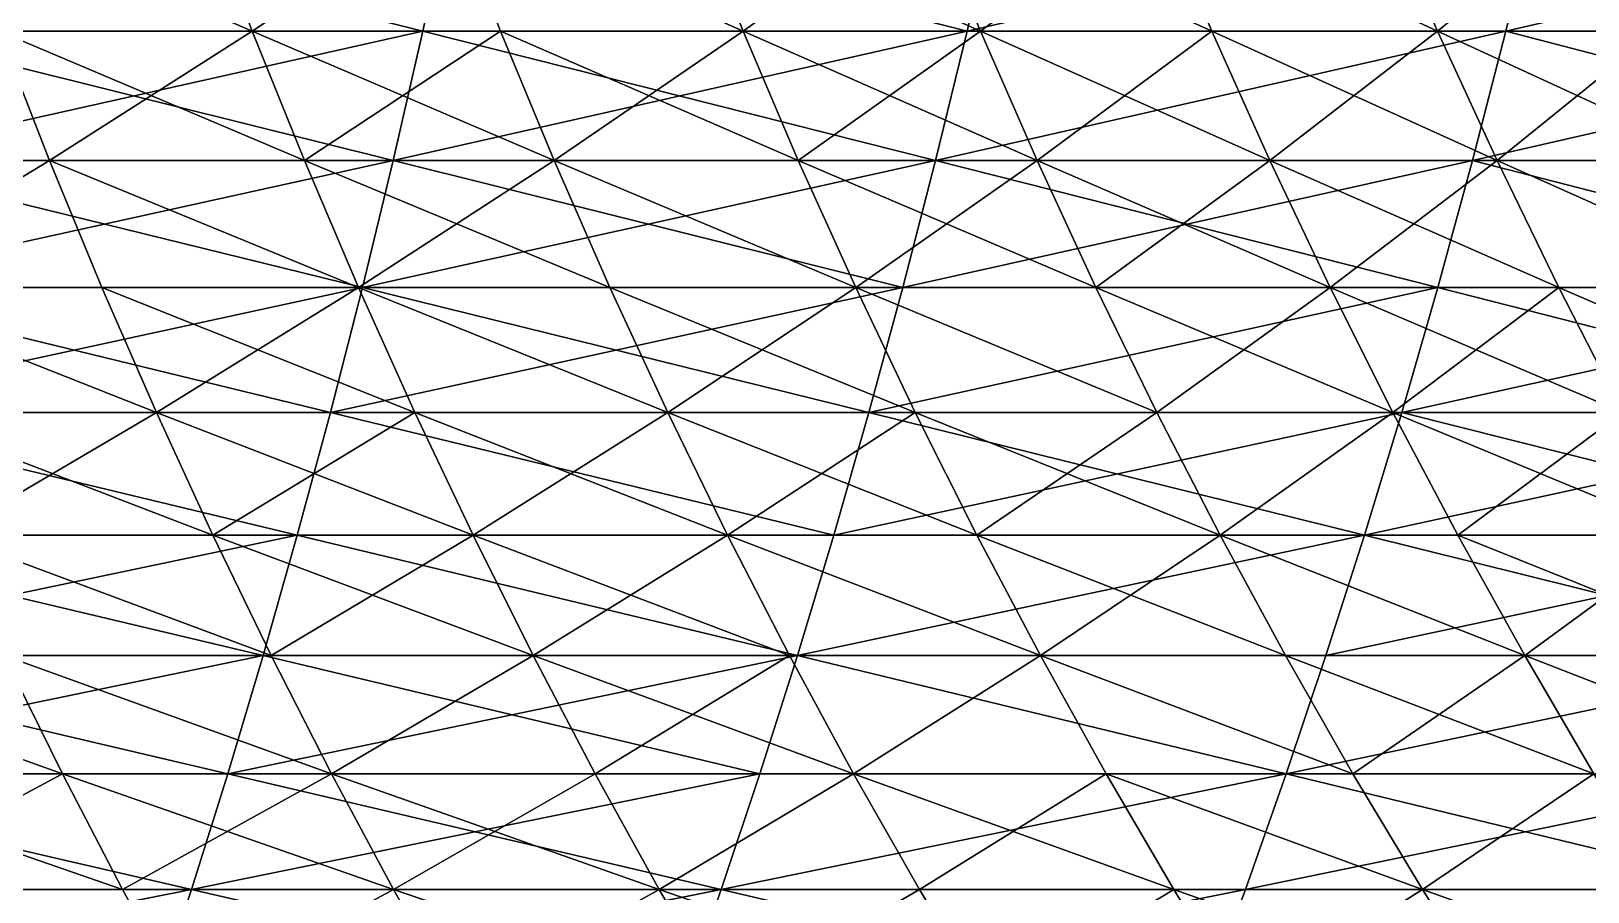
# Model space of a CAD drawing. Header units: millimetres. Extents: x -3250 to 8000, y -3250 to 3250.
# Drawn here: x 5875 to 6078.6, y -529.7 to -417.1 of the extents above; entities that cross this region are included whole.
import ezdxf

# ---------------------------------------------------------------- set-up
doc = ezdxf.new("R2010")
doc.units = ezdxf.units.MM
doc.header["$MEASUREMENT"] = 0
doc.layers.add('MESH_3D', color=2, linetype='CONTINUOUS')

msp = doc.modelspace()

# ---------------------------------------------------------------- linework, layer by layer
at = {"layer": 'MESH_3D'}
for points in [[(5926.21, -417.15, 25969.54), (5857.81, -400, 26006.3), (5854.32, -417.15, 25996.73)], [(5929.93, -400, 25979.03), (5857.81, -400, 26006.3), (5926.21, -417.15, 25969.54)], [(5870.76, -417.15, 2257.31), (5897.35, -400, 2292.22), (5864.41, -400, 2265.27)], [(5903.9, -417.15, 24415.58), (5864.41, -400, 24434.73), (5897.35, -400, 24407.78)], [(5903.9, -417.15, 24415.58), (5870.76, -417.15, 24442.69), (5864.41, -400, 24434.73)], [(5870.76, -417.15, 2257.31), (5903.9, -417.15, 2284.42), (5897.35, -400, 2292.22)], [(5903.9, -417.15, 2284.42), (5929.62, -400, 2319.99), (5897.35, -400, 2292.22)], [(5929.62, -400, 24380.01), (5903.9, -417.15, 24415.58), (5897.35, -400, 24407.78)], [(5903.9, -417.15, 2284.42), (5936.36, -417.15, 2312.35), (5929.62, -400, 2319.99)], [(5936.36, -417.15, 24387.65), (5903.9, -417.15, 24415.58), (5929.62, -400, 24380.01)], [(5997.4, -417.15, 25940.57), (5929.93, -400, 25979.03), (5926.21, -417.15, 25969.54)], [(5929.62, -400, 2319.99), (5968.11, -417.15, 2341.08), (5961.18, -400, 2348.55)], [(5936.36, -417.15, 2312.35), (5968.11, -417.15, 2341.08), (5929.62, -400, 2319.99)], [(5968.11, -417.15, 24358.92), (5936.36, -417.15, 24387.65), (5929.62, -400, 24380.01)], [(5968.11, -417.15, 24358.92), (5929.62, -400, 24380.01), (5961.18, -400, 24351.45)], [(6001.36, -400, 25949.96), (5929.93, -400, 25979.03), (5997.4, -417.15, 25940.57)], [(5968.11, -417.15, 2341.08), (5992.02, -400, 2377.89), (5961.18, -400, 2348.55)], [(5999.13, -417.15, 24329.41), (5961.18, -400, 24351.45), (5992.02, -400, 24322.11)], [(5999.13, -417.15, 24329.41), (5968.11, -417.15, 24358.92), (5961.18, -400, 24351.45)], [(5968.11, -417.15, 2341.08), (5999.13, -417.15, 2370.59), (5992.02, -400, 2377.89)], [(5999.13, -417.15, 2370.59), (6022.11, -400, 2407.98), (5992.02, -400, 2377.89)], [(6029.41, -417.15, 24299.13), (5992.02, -400, 24322.11), (6022.11, -400, 24292.02)], [(6029.41, -417.15, 24299.13), (5999.13, -417.15, 24329.41), (5992.02, -400, 24322.11)], [(6072.04, -400, 25919.12), (6001.36, -400, 25949.96), (5997.4, -417.15, 25940.57)], [(6072.04, -400, 25919.12), (5997.4, -417.15, 25940.57), (6067.85, -417.15, 25909.84)], [(5999.13, -417.15, 2370.59), (6029.41, -417.15, 2400.87), (6022.11, -400, 2407.98)], [(6022.11, -400, 2407.98), (6058.92, -417.15, 2431.89), (6051.45, -400, 2438.82)], [(6029.41, -417.15, 2400.87), (6058.92, -417.15, 2431.89), (6022.11, -400, 2407.98)], [(6058.92, -417.15, 24268.11), (6029.41, -417.15, 24299.13), (6022.11, -400, 24292.02)], [(6058.92, -417.15, 24268.11), (6022.11, -400, 24292.02), (6051.45, -400, 24261.18)], [(6058.92, -417.15, 2431.89), (6080.01, -400, 2470.38), (6051.45, -400, 2438.82)], [(6087.65, -417.15, 24236.36), (6058.92, -417.15, 24268.11), (6051.45, -400, 24261.18)], [(6087.65, -417.15, 24236.36), (6051.45, -400, 24261.18), (6080.01, -400, 24229.62)], [(6058.92, -417.15, 2431.89), (6087.65, -417.15, 2463.64), (6080.01, -400, 2470.38)], [(6141.92, -400, 25886.53), (6072.04, -400, 25919.12), (6067.85, -417.15, 25909.84)], [(6141.92, -400, 25886.53), (6067.85, -417.15, 25909.84), (6137.5, -417.15, 25877.36)], [(5843.36, -434.04, 2222.57), (5877.38, -434.04, 2249.01), (5870.76, -417.15, 2257.31)], [(5877.38, -434.04, 24450.99), (5843.36, -434.04, 24477.43), (5870.76, -417.15, 24442.69)], [(5854.32, -417.15, 703.27), (5922.34, -434.04, 740.34), (5850.69, -434.04, 713.24)], [(5926.21, -417.15, 25969.54), (5850.69, -434.04, 25986.76), (5922.34, -434.04, 25959.66)], [(5926.21, -417.15, 25969.54), (5854.32, -417.15, 25996.73), (5850.69, -434.04, 25986.76)], [(5854.32, -417.15, 703.27), (5926.21, -417.15, 730.46), (5922.34, -434.04, 740.34)], [(5877.38, -434.04, 2249.01), (5903.9, -417.15, 2284.42), (5870.76, -417.15, 2257.31)], [(5910.72, -434.04, 24423.71), (5877.38, -434.04, 24450.99), (5870.76, -417.15, 24442.69)], [(5910.72, -434.04, 24423.71), (5870.76, -417.15, 24442.69), (5903.9, -417.15, 24415.58)], [(5877.38, -434.04, 2249.01), (5910.72, -434.04, 2276.29), (5903.9, -417.15, 2284.42)], [(5910.72, -434.04, 2276.29), (5936.36, -417.15, 2312.35), (5903.9, -417.15, 2284.42)], [(5943.38, -434.04, 24395.61), (5910.72, -434.04, 24423.71), (5903.9, -417.15, 24415.58)], [(5943.38, -434.04, 24395.61), (5903.9, -417.15, 24415.58), (5936.36, -417.15, 24387.65)], [(5910.72, -434.04, 2276.29), (5943.38, -434.04, 2304.39), (5936.36, -417.15, 2312.35)], [(5926.21, -417.15, 730.46), (5993.28, -434.04, 769.21), (5922.34, -434.04, 740.34)], [(5997.4, -417.15, 25940.57), (5922.34, -434.04, 25959.66), (5993.28, -434.04, 25930.79)], [(5997.4, -417.15, 25940.57), (5926.21, -417.15, 25969.54), (5922.34, -434.04, 25959.66)], [(5926.21, -417.15, 730.46), (5997.4, -417.15, 759.43), (5993.28, -434.04, 769.21)], [(5943.38, -434.04, 2304.39), (5968.11, -417.15, 2341.08), (5936.36, -417.15, 2312.35)], [(5975.32, -434.04, 24366.7), (5936.36, -417.15, 24387.65), (5968.11, -417.15, 24358.92)], [(5975.32, -434.04, 24366.7), (5943.38, -434.04, 24395.61), (5936.36, -417.15, 24387.65)], [(5943.38, -434.04, 2304.39), (5975.32, -434.04, 2333.3), (5968.11, -417.15, 2341.08)], [(5975.32, -434.04, 2333.3), (5999.13, -417.15, 2370.59), (5968.11, -417.15, 2341.08)], [(6006.54, -434.04, 24337), (5968.11, -417.15, 24358.92), (5999.13, -417.15, 24329.41)], [(6006.54, -434.04, 24337), (5975.32, -434.04, 24366.7), (5968.11, -417.15, 24358.92)], [(5975.32, -434.04, 2333.3), (6006.54, -434.04, 2363), (5999.13, -417.15, 2370.59)], [(5993.28, -434.04, 769.21), (6067.85, -417.15, 790.16), (6063.48, -434.04, 799.84)], [(5997.4, -417.15, 759.43), (6067.85, -417.15, 790.16), (5993.28, -434.04, 769.21)], [(6067.85, -417.15, 25909.84), (5993.28, -434.04, 25930.79), (6063.48, -434.04, 25900.16)], [(6067.85, -417.15, 25909.84), (5997.4, -417.15, 25940.57), (5993.28, -434.04, 25930.79)], [(6006.54, -434.04, 2363), (6029.41, -417.15, 2400.87), (5999.13, -417.15, 2370.59)], [(6037, -434.04, 24306.54), (5999.13, -417.15, 24329.41), (6029.41, -417.15, 24299.13)], [(6037, -434.04, 24306.54), (6006.54, -434.04, 24337), (5999.13, -417.15, 24329.41)], [(6006.54, -434.04, 2363), (6037, -434.04, 2393.46), (6029.41, -417.15, 2400.87)], [(6037, -434.04, 2393.46), (6058.92, -417.15, 2431.89), (6029.41, -417.15, 2400.87)], [(6066.7, -434.04, 24275.32), (6037, -434.04, 24306.54), (6029.41, -417.15, 24299.13)], [(6066.7, -434.04, 24275.32), (6029.41, -417.15, 24299.13), (6058.92, -417.15, 24268.11)], [(6037, -434.04, 2393.46), (6066.7, -434.04, 2424.68), (6058.92, -417.15, 2431.89)], [(6066.7, -434.04, 2424.68), (6087.65, -417.15, 2463.64), (6058.92, -417.15, 2431.89)], [(6095.61, -434.04, 24243.38), (6066.7, -434.04, 24275.32), (6058.92, -417.15, 24268.11)], [(6095.61, -434.04, 24243.38), (6058.92, -417.15, 24268.11), (6087.65, -417.15, 24236.36)], [(6067.85, -417.15, 790.16), (6132.9, -434.04, 832.2), (6063.48, -434.04, 799.84)], [(6137.5, -417.15, 25877.36), (6067.85, -417.15, 25909.84), (6063.48, -434.04, 25900.16)], [(6137.5, -417.15, 25877.36), (6063.48, -434.04, 25900.16), (6132.9, -434.04, 25867.8)], [(6066.7, -434.04, 2424.68), (6095.61, -434.04, 2456.62), (6087.65, -417.15, 2463.64)], [(6067.85, -417.15, 790.16), (6137.5, -417.15, 822.64), (6132.9, -434.04, 832.2)], [(5850.02, -450.66, 2213.78), (5877.38, -434.04, 2249.01), (5843.36, -434.04, 2222.57)], [(5877.38, -434.04, 24450.99), (5850.02, -450.66, 24486.22), (5843.36, -434.04, 24477.43)], [(5850.69, -434.04, 713.24), (5918.31, -450.66, 750.6), (5846.92, -450.66, 723.61)], [(5922.34, -434.04, 25959.66), (5846.92, -450.66, 25976.39), (5918.31, -450.66, 25949.4)], [(5922.34, -434.04, 25959.66), (5850.69, -434.04, 25986.76), (5846.92, -450.66, 25976.39)], [(5850.02, -450.66, 2213.78), (5884.25, -450.66, 2240.39), (5877.38, -434.04, 2249.01)], [(5884.25, -450.66, 24459.61), (5850.02, -450.66, 24486.22), (5877.38, -434.04, 24450.99)], [(5850.69, -434.04, 713.24), (5922.34, -434.04, 740.34), (5918.31, -450.66, 750.6)], [(5877.38, -434.04, 2249.01), (5917.81, -450.66, 2267.84), (5910.72, -434.04, 2276.29)], [(5884.25, -450.66, 2240.39), (5917.81, -450.66, 2267.84), (5877.38, -434.04, 2249.01)], [(5917.81, -450.66, 24432.16), (5877.38, -434.04, 24450.99), (5910.72, -434.04, 24423.71)], [(5917.81, -450.66, 24432.16), (5884.25, -450.66, 24459.61), (5877.38, -434.04, 24450.99)], [(5917.81, -450.66, 2267.84), (5943.38, -434.04, 2304.39), (5910.72, -434.04, 2276.29)], [(5950.68, -450.66, 24403.88), (5910.72, -434.04, 24423.71), (5943.38, -434.04, 24395.61)], [(5950.68, -450.66, 24403.88), (5917.81, -450.66, 24432.16), (5910.72, -434.04, 24423.71)], [(5917.81, -450.66, 2267.84), (5950.68, -450.66, 2296.12), (5943.38, -434.04, 2304.39)], [(5918.31, -450.66, 750.6), (5993.28, -434.04, 769.21), (5989, -450.66, 779.37)], [(5922.34, -434.04, 740.34), (5993.28, -434.04, 769.21), (5918.31, -450.66, 750.6)], [(5989, -450.66, 25920.63), (5922.34, -434.04, 25959.66), (5918.31, -450.66, 25949.4)], [(5993.28, -434.04, 25930.79), (5922.34, -434.04, 25959.66), (5989, -450.66, 25920.63)], [(5943.38, -434.04, 2304.39), (5982.83, -450.66, 2325.22), (5975.32, -434.04, 2333.3)], [(5950.68, -450.66, 2296.12), (5982.83, -450.66, 2325.22), (5943.38, -434.04, 2304.39)], [(5982.83, -450.66, 24374.78), (5950.68, -450.66, 24403.88), (5943.38, -434.04, 24395.61)], [(5982.83, -450.66, 24374.78), (5943.38, -434.04, 24395.61), (5975.32, -434.04, 24366.7)], [(5982.83, -450.66, 2325.22), (6006.54, -434.04, 2363), (5975.32, -434.04, 2333.3)], [(6014.24, -450.66, 24344.9), (5975.32, -434.04, 24366.7), (6006.54, -434.04, 24337)], [(6014.24, -450.66, 24344.9), (5982.83, -450.66, 24374.78), (5975.32, -434.04, 24366.7)], [(5982.83, -450.66, 2325.22), (6014.24, -450.66, 2355.1), (6006.54, -434.04, 2363)], [(5993.28, -434.04, 769.21), (6058.95, -450.66, 809.89), (5989, -450.66, 779.37)], [(6063.48, -434.04, 25900.16), (5989, -450.66, 25920.63), (6058.95, -450.66, 25890.11)], [(6063.48, -434.04, 25900.16), (5993.28, -434.04, 25930.79), (5989, -450.66, 25920.63)], [(5993.28, -434.04, 769.21), (6063.48, -434.04, 799.84), (6058.95, -450.66, 809.89)], [(6014.24, -450.66, 2355.1), (6037, -434.04, 2393.46), (6006.54, -434.04, 2363)], [(6044.9, -450.66, 24314.24), (6014.24, -450.66, 24344.9), (6006.54, -434.04, 24337)], [(6044.9, -450.66, 24314.24), (6006.54, -434.04, 24337), (6037, -434.04, 24306.54)], [(6014.24, -450.66, 2355.1), (6044.9, -450.66, 2385.76), (6037, -434.04, 2393.46)], [(6044.9, -450.66, 2385.76), (6066.7, -434.04, 2424.68), (6037, -434.04, 2393.46)], [(6074.78, -450.66, 24282.83), (6044.9, -450.66, 24314.24), (6037, -434.04, 24306.54)], [(6074.78, -450.66, 24282.83), (6037, -434.04, 24306.54), (6066.7, -434.04, 24275.32)], [(6044.9, -450.66, 2385.76), (6074.78, -450.66, 2417.17), (6066.7, -434.04, 2424.68)], [(6063.48, -434.04, 799.84), (6128.11, -450.66, 842.14), (6058.95, -450.66, 809.89)], [(6128.11, -450.66, 25857.86), (6063.48, -434.04, 25900.16), (6058.95, -450.66, 25890.11)], [(6063.48, -434.04, 799.84), (6132.9, -434.04, 832.2), (6128.11, -450.66, 842.14)], [(6132.9, -434.04, 25867.8), (6063.48, -434.04, 25900.16), (6128.11, -450.66, 25857.86)], [(6066.7, -434.04, 2424.68), (6103.88, -450.66, 2449.32), (6095.61, -434.04, 2456.62)], [(6074.78, -450.66, 2417.17), (6103.88, -450.66, 2449.32), (6066.7, -434.04, 2424.68)], [(6103.88, -450.66, 24250.68), (6066.7, -434.04, 24275.32), (6095.61, -434.04, 24243.38)], [(6103.88, -450.66, 24250.68), (6074.78, -450.66, 24282.83), (6066.7, -434.04, 24275.32)], [(5846.92, -450.66, 723.61), (5914.13, -466.99, 761.25), (5843.01, -466.99, 734.36)], [(5918.31, -450.66, 25949.4), (5846.92, -450.66, 25976.39), (5843.01, -466.99, 25965.64)], [(5918.31, -450.66, 25949.4), (5843.01, -466.99, 25965.64), (5914.13, -466.99, 25938.75)], [(5846.92, -450.66, 723.61), (5918.31, -450.66, 750.6), (5914.13, -466.99, 761.25)], [(5850.02, -450.66, 2213.78), (5891.39, -466.99, 2231.44), (5884.25, -450.66, 2240.39)], [(5856.93, -466.99, 2204.66), (5891.39, -466.99, 2231.44), (5850.02, -450.66, 2213.78)], [(5891.39, -466.99, 24468.56), (5850.02, -450.66, 24486.22), (5884.25, -450.66, 24459.61)], [(5891.39, -466.99, 24468.56), (5856.93, -466.99, 24495.34), (5850.02, -450.66, 24486.22)], [(5891.39, -466.99, 2231.44), (5917.81, -450.66, 2267.84), (5884.25, -450.66, 2240.39)], [(5925.17, -466.99, 24440.92), (5891.39, -466.99, 24468.56), (5884.25, -450.66, 24459.61)], [(5925.17, -466.99, 24440.92), (5884.25, -450.66, 24459.61), (5917.81, -450.66, 24432.16)], [(5891.39, -466.99, 2231.44), (5925.17, -466.99, 2259.08), (5917.81, -450.66, 2267.84)], [(5918.31, -450.66, 750.6), (5984.55, -466.99, 789.91), (5914.13, -466.99, 761.25)], [(5989, -450.66, 25920.63), (5918.31, -450.66, 25949.4), (5914.13, -466.99, 25938.75)], [(5989, -450.66, 25920.63), (5914.13, -466.99, 25938.75), (5984.55, -466.99, 25910.09)], [(5917.81, -450.66, 2267.84), (5958.25, -466.99, 2287.55), (5950.68, -450.66, 2296.12)], [(5925.17, -466.99, 2259.08), (5958.25, -466.99, 2287.55), (5917.81, -450.66, 2267.84)], [(5958.25, -466.99, 24412.45), (5925.17, -466.99, 24440.92), (5917.81, -450.66, 24432.16)], [(5958.25, -466.99, 24412.45), (5917.81, -450.66, 24432.16), (5950.68, -450.66, 24403.88)], [(5918.31, -450.66, 750.6), (5989, -450.66, 779.37), (5984.55, -466.99, 789.91)], [(5958.25, -466.99, 2287.55), (5982.83, -450.66, 2325.22), (5950.68, -450.66, 2296.12)], [(5990.61, -466.99, 24383.17), (5958.25, -466.99, 24412.45), (5950.68, -450.66, 24403.88)], [(5990.61, -466.99, 24383.17), (5950.68, -450.66, 24403.88), (5982.83, -450.66, 24374.78)], [(5958.25, -466.99, 2287.55), (5990.61, -466.99, 2316.83), (5982.83, -450.66, 2325.22)], [(5982.83, -450.66, 2325.22), (6022.23, -466.99, 2346.91), (6014.24, -450.66, 2355.1)], [(5990.61, -466.99, 2316.83), (6022.23, -466.99, 2346.91), (5982.83, -450.66, 2325.22)], [(6022.23, -466.99, 24353.09), (5982.83, -450.66, 24374.78), (6014.24, -450.66, 24344.9)], [(6022.23, -466.99, 24353.09), (5990.61, -466.99, 24383.17), (5982.83, -450.66, 24374.78)], [(5984.55, -466.99, 789.91), (6058.95, -450.66, 809.89), (6054.24, -466.99, 820.32)], [(5989, -450.66, 779.37), (6058.95, -450.66, 809.89), (5984.55, -466.99, 789.91)], [(6058.95, -450.66, 25890.11), (5984.55, -466.99, 25910.09), (6054.24, -466.99, 25879.68)], [(6058.95, -450.66, 25890.11), (5989, -450.66, 25920.63), (5984.55, -466.99, 25910.09)], [(6022.23, -466.99, 2346.91), (6044.9, -450.66, 2385.76), (6014.24, -450.66, 2355.1)], [(6053.09, -466.99, 24322.23), (6014.24, -450.66, 24344.9), (6044.9, -450.66, 24314.24)], [(6053.09, -466.99, 24322.23), (6022.23, -466.99, 24353.09), (6014.24, -450.66, 24344.9)], [(6022.23, -466.99, 2346.91), (6053.09, -466.99, 2377.77), (6044.9, -450.66, 2385.76)], [(6044.9, -450.66, 2385.76), (6083.17, -466.99, 2409.39), (6074.78, -450.66, 2417.17)], [(6053.09, -466.99, 2377.77), (6083.17, -466.99, 2409.39), (6044.9, -450.66, 2385.76)], [(6074.78, -450.66, 24282.83), (6053.09, -466.99, 24322.23), (6044.9, -450.66, 24314.24)], [(6083.17, -466.99, 24290.61), (6053.09, -466.99, 24322.23), (6074.78, -450.66, 24282.83)], [(6058.95, -450.66, 809.89), (6123.15, -466.99, 852.45), (6054.24, -466.99, 820.32)], [(6128.11, -450.66, 25857.86), (6054.24, -466.99, 25879.68), (6123.15, -466.99, 25847.55)], [(6128.11, -450.66, 25857.86), (6058.95, -450.66, 25890.11), (6054.24, -466.99, 25879.68)], [(6058.95, -450.66, 809.89), (6128.11, -450.66, 842.14), (6123.15, -466.99, 852.45)], [(6083.17, -466.99, 2409.39), (6103.88, -450.66, 2449.32), (6074.78, -450.66, 2417.17)], [(6112.45, -466.99, 24258.25), (6083.17, -466.99, 24290.61), (6074.78, -450.66, 24282.83)], [(6112.45, -466.99, 24258.25), (6074.78, -450.66, 24282.83), (6103.88, -450.66, 24250.68)], [(5843.01, -466.99, 734.36), (5909.8, -483.04, 772.28), (5838.96, -483.04, 745.49)], [(5909.8, -483.04, 25927.72), (5843.01, -466.99, 25965.64), (5838.96, -483.04, 25954.51)], [(5843.01, -466.99, 734.36), (5914.13, -466.99, 761.25), (5909.8, -483.04, 772.28)], [(5914.13, -466.99, 25938.75), (5843.01, -466.99, 25965.64), (5909.8, -483.04, 25927.72)], [(5864.08, -483.04, 2195.22), (5891.39, -466.99, 2231.44), (5856.93, -466.99, 2204.66)], [(5898.77, -483.04, 24477.82), (5856.93, -466.99, 24495.34), (5891.39, -466.99, 24468.56)], [(5898.77, -483.04, 24477.82), (5864.08, -483.04, 24504.78), (5856.93, -466.99, 24495.34)], [(5864.08, -483.04, 2195.22), (5898.77, -483.04, 2222.18), (5891.39, -466.99, 2231.44)], [(5898.77, -483.04, 2222.18), (5925.17, -466.99, 2259.08), (5891.39, -466.99, 2231.44)], [(5932.78, -483.04, 24450), (5898.77, -483.04, 24477.82), (5891.39, -466.99, 24468.56)], [(5932.78, -483.04, 24450), (5891.39, -466.99, 24468.56), (5925.17, -466.99, 24440.92)], [(5898.77, -483.04, 2222.18), (5932.78, -483.04, 2250), (5925.17, -466.99, 2259.08)], [(5914.13, -466.99, 761.25), (5979.95, -483.04, 800.83), (5909.8, -483.04, 772.28)], [(5979.95, -483.04, 25899.17), (5914.13, -466.99, 25938.75), (5909.8, -483.04, 25927.72)], [(5914.13, -466.99, 761.25), (5984.55, -466.99, 789.91), (5979.95, -483.04, 800.83)], [(5984.55, -466.99, 25910.09), (5914.13, -466.99, 25938.75), (5979.95, -483.04, 25899.17)], [(5932.78, -483.04, 2250), (5958.25, -466.99, 2287.55), (5925.17, -466.99, 2259.08)], [(5966.08, -483.04, 24421.33), (5932.78, -483.04, 24450), (5925.17, -466.99, 24440.92)], [(5966.08, -483.04, 24421.33), (5925.17, -466.99, 24440.92), (5958.25, -466.99, 24412.45)], [(5932.78, -483.04, 2250), (5966.08, -483.04, 2278.67), (5958.25, -466.99, 2287.55)], [(5966.08, -483.04, 2278.67), (5990.61, -466.99, 2316.83), (5958.25, -466.99, 2287.55)], [(5998.66, -483.04, 24391.85), (5958.25, -466.99, 24412.45), (5990.61, -466.99, 24383.17)], [(5998.66, -483.04, 24391.85), (5966.08, -483.04, 24421.33), (5958.25, -466.99, 24412.45)], [(5966.08, -483.04, 2278.67), (5998.66, -483.04, 2308.15), (5990.61, -466.99, 2316.83)], [(5984.55, -466.99, 789.91), (6049.37, -483.04, 831.11), (5979.95, -483.04, 800.83)], [(6054.24, -466.99, 25879.68), (5984.55, -466.99, 25910.09), (5979.95, -483.04, 25899.17)], [(6054.24, -466.99, 25879.68), (5979.95, -483.04, 25899.17), (6049.37, -483.04, 25868.89)], [(5984.55, -466.99, 789.91), (6054.24, -466.99, 820.32), (6049.37, -483.04, 831.11)], [(5998.66, -483.04, 2308.15), (6022.23, -466.99, 2346.91), (5990.61, -466.99, 2316.83)], [(6030.5, -483.04, 24361.57), (5990.61, -466.99, 24383.17), (6022.23, -466.99, 24353.09)], [(6030.5, -483.04, 24361.57), (5998.66, -483.04, 24391.85), (5990.61, -466.99, 24383.17)], [(5998.66, -483.04, 2308.15), (6030.5, -483.04, 2338.43), (6022.23, -466.99, 2346.91)], [(6030.5, -483.04, 2338.43), (6053.09, -466.99, 2377.77), (6022.23, -466.99, 2346.91)], [(6053.09, -466.99, 24322.23), (6030.5, -483.04, 24361.57), (6022.23, -466.99, 24353.09)], [(6030.5, -483.04, 2338.43), (6061.57, -483.04, 2369.5), (6053.09, -466.99, 2377.77)], [(6061.57, -483.04, 24330.5), (6030.5, -483.04, 24361.57), (6053.09, -466.99, 24322.23)], [(6049.37, -483.04, 831.11), (6123.15, -466.99, 852.45), (6118.01, -483.04, 863.12)], [(6054.24, -466.99, 820.32), (6123.15, -466.99, 852.45), (6049.37, -483.04, 831.11)], [(6118.01, -483.04, 25836.88), (6054.24, -466.99, 25879.68), (6049.37, -483.04, 25868.89)], [(6061.57, -483.04, 2369.5), (6083.17, -466.99, 2409.39), (6053.09, -466.99, 2377.77)], [(6091.85, -483.04, 24298.66), (6053.09, -466.99, 24322.23), (6083.17, -466.99, 24290.61)], [(6091.85, -483.04, 24298.66), (6061.57, -483.04, 24330.5), (6053.09, -466.99, 24322.23)], [(6123.15, -466.99, 25847.55), (6054.24, -466.99, 25879.68), (6118.01, -483.04, 25836.88)], [(6061.57, -483.04, 2369.5), (6091.85, -483.04, 2401.34), (6083.17, -466.99, 2409.39)], [(5838.96, -483.04, 745.49), (5905.33, -498.79, 783.67), (5834.77, -498.79, 756.99)], [(5909.8, -483.04, 25927.72), (5838.96, -483.04, 25954.51), (5834.77, -498.79, 25943.01)], [(5909.8, -483.04, 25927.72), (5834.77, -498.79, 25943.01), (5905.33, -498.79, 25916.33)], [(5838.96, -483.04, 745.49), (5909.8, -483.04, 772.28), (5905.33, -498.79, 783.67)], [(5864.08, -483.04, 2195.22), (5906.4, -498.79, 2212.61), (5898.77, -483.04, 2222.18)], [(5871.47, -498.79, 2185.46), (5906.4, -498.79, 2212.61), (5864.08, -483.04, 2195.22)], [(5906.4, -498.79, 24487.39), (5871.47, -498.79, 24514.54), (5864.08, -483.04, 24504.78)], [(5906.4, -498.79, 24487.39), (5864.08, -483.04, 24504.78), (5898.77, -483.04, 24477.82)], [(5906.4, -498.79, 2212.61), (5932.78, -483.04, 2250), (5898.77, -483.04, 2222.18)], [(5940.65, -498.79, 24459.37), (5906.4, -498.79, 24487.39), (5898.77, -483.04, 24477.82)], [(5940.65, -498.79, 24459.37), (5898.77, -483.04, 24477.82), (5932.78, -483.04, 24450)], [(5909.8, -483.04, 772.28), (5975.2, -498.79, 812.11), (5905.33, -498.79, 783.67)], [(5975.2, -498.79, 25887.89), (5909.8, -483.04, 25927.72), (5905.33, -498.79, 25916.33)], [(5906.4, -498.79, 2212.61), (5940.65, -498.79, 2240.63), (5932.78, -483.04, 2250)], [(5909.8, -483.04, 772.28), (5979.95, -483.04, 800.83), (5975.2, -498.79, 812.11)], [(5979.95, -483.04, 25899.17), (5909.8, -483.04, 25927.72), (5975.2, -498.79, 25887.89)], [(5940.65, -498.79, 2240.63), (5966.08, -483.04, 2278.67), (5932.78, -483.04, 2250)], [(5974.18, -498.79, 24430.51), (5940.65, -498.79, 24459.37), (5932.78, -483.04, 24450)], [(5974.18, -498.79, 24430.51), (5932.78, -483.04, 24450), (5966.08, -483.04, 24421.33)], [(5940.65, -498.79, 2240.63), (5974.18, -498.79, 2269.49), (5966.08, -483.04, 2278.67)], [(5966.08, -483.04, 2278.67), (6006.99, -498.79, 2299.17), (5998.66, -483.04, 2308.15)], [(5974.18, -498.79, 2269.49), (6006.99, -498.79, 2299.17), (5966.08, -483.04, 2278.67)], [(6006.99, -498.79, 24400.83), (5966.08, -483.04, 24421.33), (5998.66, -483.04, 24391.85)], [(6006.99, -498.79, 24400.83), (5974.18, -498.79, 24430.51), (5966.08, -483.04, 24421.33)], [(5975.2, -498.79, 812.11), (6049.37, -483.04, 831.11), (6044.33, -498.79, 842.27)], [(5979.95, -483.04, 800.83), (6049.37, -483.04, 831.11), (5975.2, -498.79, 812.11)], [(6049.37, -483.04, 25868.89), (5979.95, -483.04, 25899.17), (5975.2, -498.79, 25887.89)], [(6049.37, -483.04, 25868.89), (5975.2, -498.79, 25887.89), (6044.33, -498.79, 25857.73)], [(6006.99, -498.79, 2299.17), (6030.5, -483.04, 2338.43), (5998.66, -483.04, 2308.15)], [(6039.05, -498.79, 24370.33), (5998.66, -483.04, 24391.85), (6030.5, -483.04, 24361.57)], [(6039.05, -498.79, 24370.33), (6006.99, -498.79, 24400.83), (5998.66, -483.04, 24391.85)], [(6006.99, -498.79, 2299.17), (6039.05, -498.79, 2329.67), (6030.5, -483.04, 2338.43)], [(6030.5, -483.04, 2338.43), (6070.33, -498.79, 2360.95), (6061.57, -483.04, 2369.5)], [(6039.05, -498.79, 2329.67), (6070.33, -498.79, 2360.95), (6030.5, -483.04, 2338.43)], [(6070.33, -498.79, 24339.05), (6030.5, -483.04, 24361.57), (6061.57, -483.04, 24330.5)], [(6070.33, -498.79, 24339.05), (6039.05, -498.79, 24370.33), (6030.5, -483.04, 24361.57)], [(6044.33, -498.79, 842.27), (6118.01, -483.04, 863.12), (6112.7, -498.79, 874.15)], [(6049.37, -483.04, 831.11), (6118.01, -483.04, 863.12), (6044.33, -498.79, 842.27)], [(6112.7, -498.79, 25825.85), (6049.37, -483.04, 25868.89), (6044.33, -498.79, 25857.73)], [(6118.01, -483.04, 25836.88), (6049.37, -483.04, 25868.89), (6112.7, -498.79, 25825.85)], [(6070.33, -498.79, 2360.95), (6091.85, -483.04, 2401.34), (6061.57, -483.04, 2369.5)], [(6100.83, -498.79, 24306.99), (6070.33, -498.79, 24339.05), (6061.57, -483.04, 24330.5)], [(6100.83, -498.79, 24306.99), (6061.57, -483.04, 24330.5), (6091.85, -483.04, 24298.66)], [(6070.33, -498.79, 2360.95), (6100.83, -498.79, 2393.01), (6091.85, -483.04, 2401.34)], [(5834.77, -498.79, 756.99), (5900.71, -514.23, 795.43), (5830.45, -514.23, 768.86)], [(5905.33, -498.79, 25916.33), (5830.45, -514.23, 25931.14), (5900.71, -514.23, 25904.57)], [(5905.33, -498.79, 25916.33), (5834.77, -498.79, 25943.01), (5830.45, -514.23, 25931.14)], [(5834.77, -498.79, 756.99), (5905.33, -498.79, 783.67), (5900.71, -514.23, 795.43)], [(5879.1, -514.23, 24524.61), (5843.25, -514.23, 24551.07), (5835.87, -498.79, 24540.81)], [(5879.1, -514.23, 24524.61), (5835.87, -498.79, 24540.81), (5871.47, -498.79, 24514.54)], [(5843.25, -514.23, 2148.93), (5879.1, -514.23, 2175.39), (5871.47, -498.79, 2185.46)], [(5871.47, -498.79, 2185.46), (5914.28, -514.23, 2202.74), (5906.4, -498.79, 2212.61)], [(5879.1, -514.23, 2175.39), (5914.28, -514.23, 2202.74), (5871.47, -498.79, 2185.46)], [(5914.28, -514.23, 24497.26), (5871.47, -498.79, 24514.54), (5906.4, -498.79, 24487.39)], [(5914.28, -514.23, 24497.26), (5879.1, -514.23, 24524.61), (5871.47, -498.79, 24514.54)], [(5905.33, -498.79, 783.67), (5970.29, -514.23, 823.74), (5900.71, -514.23, 795.43)], [(5975.2, -498.79, 25887.89), (5900.71, -514.23, 25904.57), (5970.29, -514.23, 25876.26)], [(5975.2, -498.79, 25887.89), (5905.33, -498.79, 25916.33), (5900.71, -514.23, 25904.57)], [(5905.33, -498.79, 783.67), (5975.2, -498.79, 812.11), (5970.29, -514.23, 823.74)], [(5914.28, -514.23, 2202.74), (5940.65, -498.79, 2240.63), (5906.4, -498.79, 2212.61)], [(5940.65, -498.79, 24459.37), (5914.28, -514.23, 24497.26), (5906.4, -498.79, 24487.39)], [(5914.28, -514.23, 2202.74), (5948.77, -514.23, 2230.95), (5940.65, -498.79, 2240.63)], [(5948.77, -514.23, 24469.05), (5914.28, -514.23, 24497.26), (5940.65, -498.79, 24459.37)], [(5948.77, -514.23, 2230.95), (5974.18, -498.79, 2269.49), (5940.65, -498.79, 2240.63)], [(5982.54, -514.23, 24439.98), (5940.65, -498.79, 24459.37), (5974.18, -498.79, 24430.51)], [(5982.54, -514.23, 24439.98), (5948.77, -514.23, 24469.05), (5940.65, -498.79, 24459.37)], [(5948.77, -514.23, 2230.95), (5982.54, -514.23, 2260.02), (5974.18, -498.79, 2269.49)], [(5975.2, -498.79, 812.11), (6039.14, -514.23, 853.78), (5970.29, -514.23, 823.74)], [(6039.14, -514.23, 25846.22), (5975.2, -498.79, 25887.89), (5970.29, -514.23, 25876.26)], [(5982.54, -514.23, 2260.02), (6006.99, -498.79, 2299.17), (5974.18, -498.79, 2269.49)], [(6006.99, -498.79, 24400.83), (5982.54, -514.23, 24439.98), (5974.18, -498.79, 24430.51)], [(5975.2, -498.79, 812.11), (6044.33, -498.79, 842.27), (6039.14, -514.23, 853.78)], [(6044.33, -498.79, 25857.73), (5975.2, -498.79, 25887.89), (6039.14, -514.23, 25846.22)], [(5982.54, -514.23, 2260.02), (6015.58, -514.23, 2289.92), (6006.99, -498.79, 2299.17)], [(6015.58, -514.23, 24410.08), (5982.54, -514.23, 24439.98), (6006.99, -498.79, 24400.83)], [(6006.99, -498.79, 2299.17), (6047.86, -514.23, 2320.63), (6039.05, -498.79, 2329.67)], [(6015.58, -514.23, 2289.92), (6047.86, -514.23, 2320.63), (6006.99, -498.79, 2299.17)], [(6047.86, -514.23, 24379.37), (6006.99, -498.79, 24400.83), (6039.05, -498.79, 24370.33)], [(6047.86, -514.23, 24379.37), (6015.58, -514.23, 24410.08), (6006.99, -498.79, 24400.83)], [(6047.86, -514.23, 2320.63), (6070.33, -498.79, 2360.95), (6039.05, -498.79, 2329.67)], [(6079.37, -514.23, 24347.86), (6047.86, -514.23, 24379.37), (6039.05, -498.79, 24370.33)], [(6079.37, -514.23, 24347.86), (6039.05, -498.79, 24370.33), (6070.33, -498.79, 24339.05)], [(6039.14, -514.23, 853.78), (6112.7, -498.79, 874.15), (6107.22, -514.23, 885.53)], [(6044.33, -498.79, 842.27), (6112.7, -498.79, 874.15), (6039.14, -514.23, 853.78)], [(6112.7, -498.79, 25825.85), (6044.33, -498.79, 25857.73), (6039.14, -514.23, 25846.22)], [(6112.7, -498.79, 25825.85), (6039.14, -514.23, 25846.22), (6107.22, -514.23, 25814.47)], [(6047.86, -514.23, 2320.63), (6079.37, -514.23, 2352.14), (6070.33, -498.79, 2360.95)], [(6070.33, -498.79, 2360.95), (6110.08, -514.23, 2384.42), (6100.83, -498.79, 2393.01)], [(6079.37, -514.23, 2352.14), (6110.08, -514.23, 2384.42), (6070.33, -498.79, 2360.95)], [(6110.08, -514.23, 24315.58), (6079.37, -514.23, 24347.86), (6070.33, -498.79, 24339.05)], [(6110.08, -514.23, 24315.58), (6070.33, -498.79, 24339.05), (6100.83, -498.79, 24306.99)], [(5830.45, -514.23, 768.86), (5895.96, -529.35, 807.54), (5826, -529.35, 781.09)], [(5895.96, -529.35, 25892.46), (5830.45, -514.23, 25931.14), (5826, -529.35, 25918.91)], [(5830.45, -514.23, 768.86), (5900.71, -514.23, 795.43), (5895.96, -529.35, 807.54)], [(5900.71, -514.23, 25904.57), (5830.45, -514.23, 25931.14), (5895.96, -529.35, 25892.46)], [(5850.84, -529.35, 2138.37), (5879.1, -514.23, 2175.39), (5843.25, -514.23, 2148.93)], [(5886.95, -529.35, 24534.98), (5850.84, -529.35, 24561.63), (5843.25, -514.23, 24551.07)], [(5886.95, -529.35, 24534.98), (5843.25, -514.23, 24551.07), (5879.1, -514.23, 24524.61)], [(5850.84, -529.35, 2138.37), (5886.95, -529.35, 2165.02), (5879.1, -514.23, 2175.39)], [(5886.95, -529.35, 2165.02), (5914.28, -514.23, 2202.74), (5879.1, -514.23, 2175.39)], [(5922.39, -529.35, 24507.43), (5879.1, -514.23, 24524.61), (5914.28, -514.23, 24497.26)], [(5922.39, -529.35, 24507.43), (5886.95, -529.35, 24534.98), (5879.1, -514.23, 24524.61)], [(5886.95, -529.35, 2165.02), (5922.39, -529.35, 2192.57), (5914.28, -514.23, 2202.74)], [(5900.71, -514.23, 795.43), (5965.24, -529.35, 835.73), (5895.96, -529.35, 807.54)], [(5970.29, -514.23, 25876.26), (5900.71, -514.23, 25904.57), (5895.96, -529.35, 25892.46)], [(5970.29, -514.23, 25876.26), (5895.96, -529.35, 25892.46), (5965.24, -529.35, 25864.27)], [(5900.71, -514.23, 795.43), (5970.29, -514.23, 823.74), (5965.24, -529.35, 835.73)], [(5914.28, -514.23, 2202.74), (5957.13, -529.35, 2220.99), (5948.77, -514.23, 2230.95)], [(5922.39, -529.35, 2192.57), (5957.13, -529.35, 2220.99), (5914.28, -514.23, 2202.74)], [(5948.77, -514.23, 24469.05), (5922.39, -529.35, 24507.43), (5914.28, -514.23, 24497.26)], [(5957.13, -529.35, 24479.01), (5922.39, -529.35, 24507.43), (5948.77, -514.23, 24469.05)], [(5957.13, -529.35, 2220.99), (5982.54, -514.23, 2260.02), (5948.77, -514.23, 2230.95)], [(5982.54, -514.23, 24439.98), (5957.13, -529.35, 24479.01), (5948.77, -514.23, 24469.05)], [(5957.13, -529.35, 2220.99), (5991.15, -529.35, 2250.26), (5982.54, -514.23, 2260.02)], [(5991.15, -529.35, 24449.74), (5957.13, -529.35, 24479.01), (5982.54, -514.23, 24439.98)], [(5965.24, -529.35, 835.73), (6039.14, -514.23, 853.78), (6033.79, -529.35, 865.64)], [(5970.29, -514.23, 823.74), (6039.14, -514.23, 853.78), (5965.24, -529.35, 835.73)], [(6039.14, -514.23, 25846.22), (5970.29, -514.23, 25876.26), (5965.24, -529.35, 25864.27)], [(6039.14, -514.23, 25846.22), (5965.24, -529.35, 25864.27), (6033.79, -529.35, 25834.36)], [(5991.15, -529.35, 2250.26), (6015.58, -514.23, 2289.92), (5982.54, -514.23, 2260.02)], [(6024.43, -529.35, 24419.62), (5982.54, -514.23, 24439.98), (6015.58, -514.23, 24410.08)], [(6024.43, -529.35, 24419.62), (5991.15, -529.35, 24449.74), (5982.54, -514.23, 24439.98)], [(5991.15, -529.35, 2250.26), (6024.43, -529.35, 2280.38), (6015.58, -514.23, 2289.92)], [(6015.58, -514.23, 2289.92), (6056.95, -529.35, 2311.31), (6047.86, -514.23, 2320.63)], [(6024.43, -529.35, 2280.38), (6056.95, -529.35, 2311.31), (6015.58, -514.23, 2289.92)], [(6056.95, -529.35, 24388.69), (6015.58, -514.23, 24410.08), (6047.86, -514.23, 24379.37)], [(6056.95, -529.35, 24388.69), (6024.43, -529.35, 24419.62), (6015.58, -514.23, 24410.08)], [(6039.14, -514.23, 853.78), (6101.58, -529.35, 897.25), (6033.79, -529.35, 865.64)], [(6107.22, -514.23, 25814.47), (6033.79, -529.35, 25834.36), (6101.58, -529.35, 25802.75)], [(6107.22, -514.23, 25814.47), (6039.14, -514.23, 25846.22), (6033.79, -529.35, 25834.36)], [(6039.14, -514.23, 853.78), (6107.22, -514.23, 885.53), (6101.58, -529.35, 897.25)], [(6056.95, -529.35, 2311.31), (6079.37, -514.23, 2352.14), (6047.86, -514.23, 2320.63)], [(6079.37, -514.23, 24347.86), (6056.95, -529.35, 24388.69), (6047.86, -514.23, 24379.37)], [(6056.95, -529.35, 2311.31), (6088.69, -529.35, 2343.05), (6079.37, -514.23, 2352.14)], [(6088.69, -529.35, 24356.95), (6056.95, -529.35, 24388.69), (6079.37, -514.23, 24347.86)], [(5826, -529.35, 781.09), (5891.07, -544.14, 820), (5821.42, -544.14, 793.66)], [(5895.96, -529.35, 25892.46), (5821.42, -544.14, 25906.34), (5891.07, -544.14, 25880)], [(5895.96, -529.35, 25892.46), (5826, -529.35, 25918.91), (5821.42, -544.14, 25906.34)], [(5826, -529.35, 781.09), (5895.96, -529.35, 807.54), (5891.07, -544.14, 820)], [(5850.84, -529.35, 2138.37), (5895.03, -544.14, 2154.35), (5886.95, -529.35, 2165.02)], [(5858.65, -544.14, 2127.5), (5895.03, -544.14, 2154.35), (5850.84, -529.35, 2138.37)], [(5895.03, -544.14, 24545.65), (5850.84, -529.35, 24561.63), (5886.95, -529.35, 24534.98)], [(5895.03, -544.14, 24545.65), (5858.65, -544.14, 24572.5), (5850.84, -529.35, 24561.63)], [(5895.03, -544.14, 2154.35), (5922.39, -529.35, 2192.57), (5886.95, -529.35, 2165.02)], [(5922.39, -529.35, 24507.43), (5895.03, -544.14, 24545.65), (5886.95, -529.35, 24534.98)], [(5895.96, -529.35, 807.54), (5960.04, -544.14, 848.07), (5891.07, -544.14, 820)], [(5965.24, -529.35, 25864.27), (5895.96, -529.35, 25892.46), (5891.07, -544.14, 25880)], [(5965.24, -529.35, 25864.27), (5891.07, -544.14, 25880), (5960.04, -544.14, 25851.93)], [(5895.03, -544.14, 2154.35), (5930.74, -544.14, 2182.1), (5922.39, -529.35, 2192.57)], [(5930.74, -544.14, 24517.9), (5895.03, -544.14, 24545.65), (5922.39, -529.35, 24507.43)], [(5895.96, -529.35, 807.54), (5965.24, -529.35, 835.73), (5960.04, -544.14, 848.07)], [(5930.74, -544.14, 2182.1), (5957.13, -529.35, 2220.99), (5922.39, -529.35, 2192.57)], [(5965.73, -544.14, 24489.27), (5930.74, -544.14, 24517.9), (5922.39, -529.35, 24507.43)], [(5965.73, -544.14, 24489.27), (5922.39, -529.35, 24507.43), (5957.13, -529.35, 24479.01)], [(5930.74, -544.14, 2182.1), (5965.73, -544.14, 2210.73), (5957.13, -529.35, 2220.99)], [(5965.73, -544.14, 2210.73), (5991.15, -529.35, 2250.26), (5957.13, -529.35, 2220.99)], [(6000.01, -544.14, 24459.77), (5965.73, -544.14, 24489.27), (5957.13, -529.35, 24479.01)], [(6000.01, -544.14, 24459.77), (5957.13, -529.35, 24479.01), (5991.15, -529.35, 24449.74)], [(5960.04, -544.14, 848.07), (6033.79, -529.35, 865.64), (6028.28, -544.14, 877.84)], [(5965.24, -529.35, 835.73), (6033.79, -529.35, 865.64), (5960.04, -544.14, 848.07)], [(6028.28, -544.14, 25822.16), (5965.24, -529.35, 25864.27), (5960.04, -544.14, 25851.93)], [(6033.79, -529.35, 25834.36), (5965.24, -529.35, 25864.27), (6028.28, -544.14, 25822.16)], [(5965.73, -544.14, 2210.73), (6000.01, -544.14, 2240.23), (5991.15, -529.35, 2250.26)], [(6000.01, -544.14, 2240.23), (6024.43, -529.35, 2280.38), (5991.15, -529.35, 2250.26)], [(6024.43, -529.35, 24419.62), (6000.01, -544.14, 24459.77), (5991.15, -529.35, 24449.74)], [(6000.01, -544.14, 2240.23), (6033.53, -544.14, 2270.57), (6024.43, -529.35, 2280.38)], [(6033.53, -544.14, 24429.43), (6000.01, -544.14, 24459.77), (6024.43, -529.35, 24419.62)], [(6033.53, -544.14, 2270.57), (6056.95, -529.35, 2311.31), (6024.43, -529.35, 2280.38)], [(6066.29, -544.14, 24398.27), (6033.53, -544.14, 24429.43), (6024.43, -529.35, 24419.62)], [(6066.29, -544.14, 24398.27), (6024.43, -529.35, 24419.62), (6056.95, -529.35, 24388.69)], [(6028.28, -544.14, 877.84), (6101.58, -529.35, 897.25), (6095.77, -544.14, 909.31)], [(6033.79, -529.35, 865.64), (6101.58, -529.35, 897.25), (6028.28, -544.14, 877.84)], [(6101.58, -529.35, 25802.75), (6033.79, -529.35, 25834.36), (6028.28, -544.14, 25822.16)], [(6101.58, -529.35, 25802.75), (6028.28, -544.14, 25822.16), (6095.77, -544.14, 25790.69)], [(6033.53, -544.14, 2270.57), (6066.29, -544.14, 2301.73), (6056.95, -529.35, 2311.31)], [(6066.29, -544.14, 2301.73), (6088.69, -529.35, 2343.05), (6056.95, -529.35, 2311.31)], [(6098.27, -544.14, 24366.29), (6056.95, -529.35, 24388.69), (6088.69, -529.35, 24356.95)], [(6098.27, -544.14, 24366.29), (6066.29, -544.14, 24398.27), (6056.95, -529.35, 24388.69)], [(6066.29, -544.14, 2301.73), (6098.27, -544.14, 2333.71), (6088.69, -529.35, 2343.05)]]:
    msp.add_3dface(points, dxfattribs=at)

doc.saveas('drawing.dxf')
